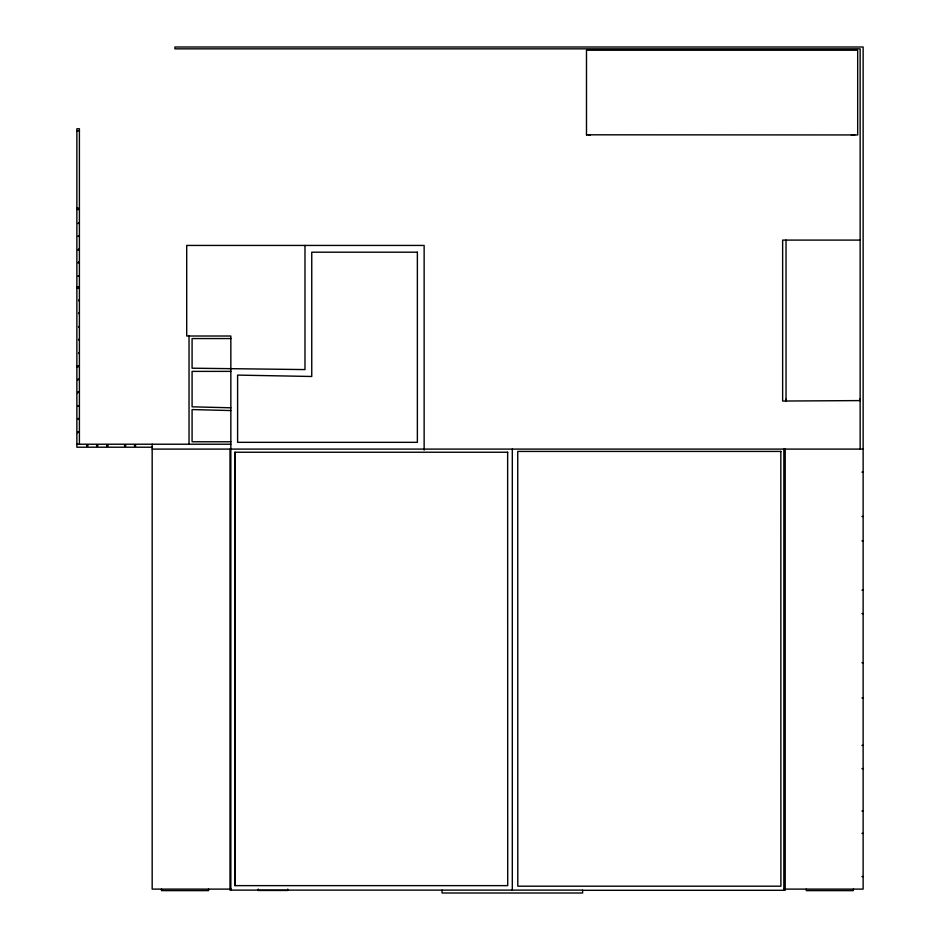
<?xml version="1.0" encoding="UTF-8"?>
<svg xmlns="http://www.w3.org/2000/svg" width="940" height="940" viewBox="0 0 940 940"><rect width="100%" height="100%" fill="white"/><g stroke="black" fill="none" stroke-linecap="round" stroke-linejoin="round"><path stroke-width="1.41" d="M76.869 130.801L79.406 130.801M586.49 134.808L857.68 134.949L857.68 50.231L586.49 50.231L586.49 134.984M76.869 208.234L79.406 208.234M76.869 209.479L79.406 209.479M860.147 240.1L782.644 240.1L782.644 401.039L860.159 400.593L860.147 398.724M76.869 286.865L79.406 286.865M76.869 288.322L79.406 288.322M230.841 338.565L192.089 338.565L192.089 368.198L304.983 369.585L304.983 245.434M76.869 365.93L79.406 365.93M76.869 366.682L79.406 366.682M230.841 371.382L192.089 371.382L192.089 406.82L230.841 407.796M230.841 441.777L192.089 441.777L192.089 409.57L230.841 410.557M76.869 444.221L230.841 444.221M152.174 447.205L76.869 447.205L76.869 128.768L79.406 128.768L79.406 444.221M152.174 449.097L863.132 449.097M780.893 451.423L517.74 451.423L517.799 886.185L780.893 886.185L780.834 451.423M507.718 452.234L234.906 452.234L234.906 885.633L507.718 885.633L507.647 452.234M861.945 472.127L863.132 472.127M861.945 516.471L863.132 516.471M861.945 540.841L863.132 540.841M861.945 590.261L863.132 590.261M861.945 613.609L863.132 613.609M861.945 662.688L863.132 662.688M861.945 697.891L863.132 697.891M861.945 745.42L863.132 745.42M861.945 768.603L863.132 768.603M861.945 811.079L863.132 811.079M861.945 833.416L863.132 833.416M861.945 876.573L863.132 876.573M231.228 889.111L152.174 889.111L152.174 444.221M783.854 889.111L863.132 889.111L863.132 47L174.922 47L174.922 48.845L860.147 48.845L860.147 449.097M582.636 890.298L785.206 890.298L785.206 449.097M786.028 399.171L786.04 401.039L786.028 240.1M854.766 134.949L851.334 134.96M853.332 889.111L853.332 890.627L806.285 890.627L806.285 889.111M783.854 449.097L783.854 890.298M590.39 134.96L588.076 134.984M512.312 449.097L512.312 890.121M442.059 890.121L442.059 893L582.636 893L582.636 890.121L229.995 890.121L229.995 449.097M424.14 450.131L424.14 245.434L186.708 245.434L186.708 336.015L230.841 336.015L230.841 890.121M287.711 889.111L287.711 890.462L258.265 890.462L258.265 889.111M234.965 452.234L234.965 885.633M208.551 889.111L208.551 890.627L161.504 890.627L161.504 889.111M189.034 336.015L189.034 444.221M78.631 300.072L78.631 300.753M78.631 312.938L78.631 313.607M78.631 326.462L78.631 327.132M78.631 339.316L78.631 339.998M78.631 352.853L78.631 353.534M78.713 222.862L78.208 223.544L78.713 222.862M78.713 235.729L78.208 236.398L78.713 235.729M78.713 249.241L78.208 249.922L78.713 249.241M417.372 252.202L311.751 252.202L311.751 376.482L237.609 375.095L237.609 442.329L417.372 442.329L417.372 252.202M78.713 262.107L78.208 262.789L78.713 262.107M78.713 275.643L78.208 276.325L78.713 275.643M78.29 379.208L77.773 379.878L78.29 379.208M78.29 392.062L77.773 392.744L78.29 392.062M78.29 405.587L77.773 406.268L78.29 405.587M78.29 418.453L77.773 419.123L78.29 418.453M78.29 431.989L77.773 432.659L78.29 431.989M125.584 445.396L124.573 445.396L124.573 446.241L125.584 446.241L125.584 445.396M135.525 445.396L134.502 445.396L134.502 446.241L135.525 446.241L135.525 445.396M87.702 445.407L86.692 445.407L86.692 446.253L87.702 446.253L87.702 445.407M97.642 445.407L96.632 445.407L96.632 446.253L97.642 446.253L97.642 445.407M107.759 445.407L106.737 445.407L106.737 446.253L107.759 446.253L107.759 445.407"/></g></svg>
